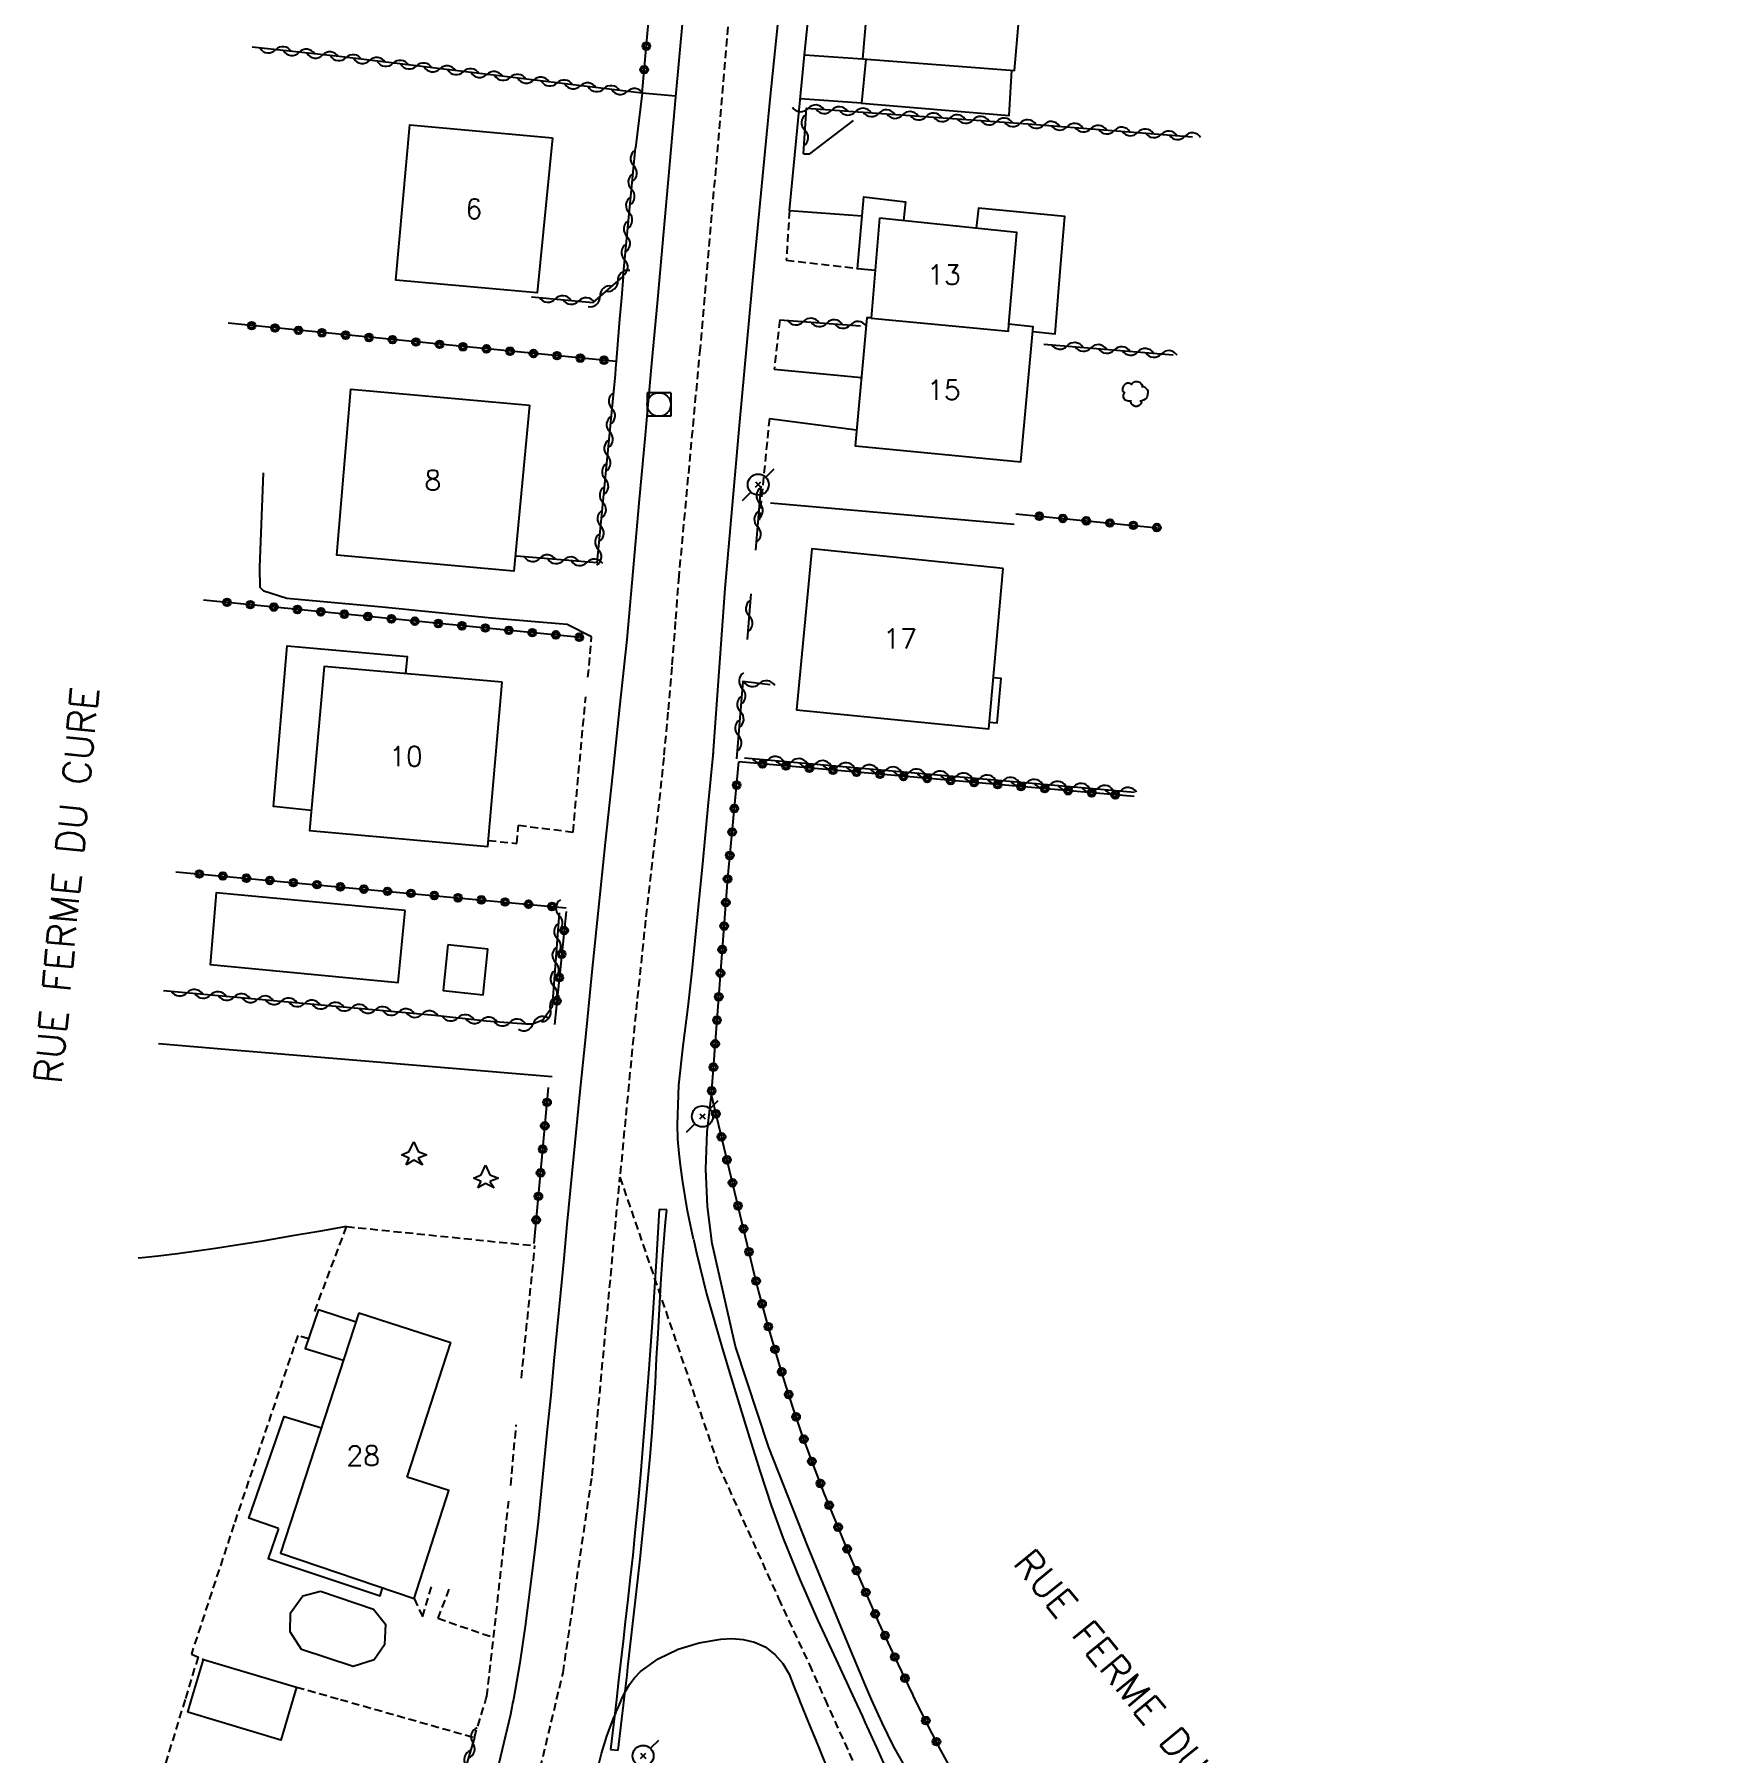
# Model space of a CAD drawing. Header units: millimetres. Extents: x 255999 to 257000, y 144000 to 145001.
# Drawn here: x 256154 to 256261.1, y 144167.6 to 144276.8 of the extents above; entities that cross this region are included whole.
import ezdxf
from ezdxf.enums import TextEntityAlignment as Align

# ---------------------------------------------------------------- set-up
doc = ezdxf.new("R2010")
doc.units = ezdxf.units.MM
doc.linetypes.add('DASHED', pattern=[0.75, 0.5, -0.25])
doc.layers.get('0').update_dxf_attribs({"linetype": 'CONTINUOUS'})
for name, color, linetype in [('W0001', 6, 'DASHED'), ('W0004', 5, 'CONTINUOUS'), ('W0008', 7, 'CONTINUOUS'), ('W0014', 7, 'CONTINUOUS'), ('W0017', 7, 'CONTINUOUS'), ('W0101', 7, 'CONTINUOUS'), ('W0104', 1, 'CONTINUOUS'), ('W0112', 1, 'DASHED'), ('W0211', 2, 'CONTINUOUS'), ('W0214', 2, 'CONTINUOUS'), ('W0300', 7, 'CONTINUOUS'), ('W0303', 7, 'CONTINUOUS'), ('W0310', 3, 'CONTINUOUS'), ('W0322', 7, 'CONTINUOUS'), ('W0323', 7, 'CONTINUOUS'), ('W0420', 7, 'CONTINUOUS'), ('W0473', 7, 'CONTINUOUS'), ('W0515', 5, 'CONTINUOUS'), ('W0989', 7, 'CONTINUOUS'), ('W0991', 7, 'CONTINUOUS'), ('W1102', 7, 'CONTINUOUS')]:
    doc.layers.add(name, color=color, linetype=linetype)
doc.styles.get("Standard").update_dxf_attribs({"font": 'romans.shx', "width": 0.85})

# ---------------------------------------------------------------- blocks, each defined once
blk = doc.blocks.new('T473')
for p, q in [((-0.166667, 0.166667), (0.166667, -0.166667)), ((-0.166667, -0.166667), (0.166667, 0.166667)), ((0.500001, 0.500001), (1.000002, 1.000002)), ((-1.000002, -1.000002), (-0.500001, -0.500001))]:
    blk.add_line(p, q)
blk.add_ellipse((0, 0), major_axis=(0.471405, 0.471405), ratio=1, start_param=5.4977871438, end_param=11.780972451)
blk = doc.blocks.new('T300')
for p, q in [((-0.8, 0.51), (-0.86, 0.34)), ((-0.86, 0.34), (-0.86, 0.17)), ((-0.86, 0.17), (-0.74, 0.06)), ((-0.69, 0.63), (-0.8, 0.51)), ((-0.8, -0.06), (-0.74, 0.06)), ((-0.74, 0.06), (-0.69, 0.11)), ((-0.57, 0.69), (-0.69, 0.63)), ((-0.46, 0.69), (-0.57, 0.69)), ((-0.29, 0.63), (-0.46, 0.69)), ((-0.29, 0.63), (-0.17, 0.74)), ((-0.23, 0.57), (-0.29, 0.63)), ((-0.17, 0.74), (-0.06, 0.8)), ((-0.06, 0.8), (0.06, 0.8)), ((0.06, 0.8), (0.23, 0.74)), ((0.23, 0.74), (0.34, 0.63)), ((0.34, 0.63), (0.4, 0.51)), ((0.46, 0.46), (0.34, 0.46)), ((0.4, 0.51), (0.4, 0.46)), ((0.57, 0.4), (0.46, 0.46)), ((0.57, 0.4), (0.69, 0.29)), ((0.69, 0.29), (0.74, 0.17)), ((0.74, 0.06), (0.69, -0.17)), ((0.74, 0.17), (0.74, 0.06)), ((-0.8, -0.17), (-0.8, -0.06)), ((-0.8, -0.23), (-0.8, -0.17)), ((-0.74, -0.34), (-0.8, -0.23)), ((-0.69, -0.4), (-0.74, -0.34)), ((-0.51, -0.46), (-0.69, -0.4)), ((-0.4, -0.46), (-0.51, -0.46)), ((-0.4, -0.46), (-0.34, -0.46)), ((-0.34, -0.46), (-0.34, -0.4)), ((-0.34, -0.51), (-0.34, -0.46)), ((-0.29, -0.63), (-0.34, -0.51)), ((-0.17, -0.74), (-0.29, -0.63)), ((-0.06, -0.8), (-0.17, -0.74)), ((0.06, -0.8), (-0.06, -0.8)), ((0.17, -0.74), (0.06, -0.8)), ((0.23, -0.69), (0.17, -0.74)), ((0.29, -0.46), (0.23, -0.46)), ((0.29, -0.63), (0.23, -0.69)), ((0.46, -0.4), (0.29, -0.46)), ((0.34, -0.51), (0.29, -0.63)), ((0.34, -0.51), (0.34, -0.46)), ((0.57, -0.34), (0.46, -0.4)), ((0.63, -0.29), (0.57, -0.34)), ((0.69, -0.17), (0.63, -0.29))]:
    blk.add_line(p, q)
blk = doc.blocks.new('T420')
for p, q in [((0.75, 0.75), (-0.75, 0.75)), ((-0.75, 0.75), (-0.75, -0.75)), ((0.75, 0.75), (0.75, -0.75)), ((0.75, -0.75), (-0.75, -0.75))]:
    blk.add_line(p, q)
blk.add_ellipse((0, 0), major_axis=(-0.53, 0.53), ratio=1, start_param=3.926991, end_param=10.210176)
blk = doc.blocks.new('T303')
for p, q in [((-0.77, 0), (-0.28, 0.21)), ((-0.28, -0.21), (-0.77, 0)), ((-0.28, 0.21), (0, 0.83)), ((0, 0.83), (0.28, 0.21)), ((0.28, 0.21), (0.83, 0)), ((0.83, 0), (0.28, -0.21)), ((-0.49, -0.63), (-0.28, -0.21)), ((0, -0.35), (-0.49, -0.63)), ((0.56, -0.63), (0, -0.35)), ((0.28, -0.21), (0.56, -0.63))]:
    blk.add_line(p, q)
blk = doc.blocks.new('t310o')
at = {"color": 0, "linetype": 'Continuous'}
for centre, start, end in [((-0.5, 0.38), 216.8699, 323.1304), ((0.5, -0.37), 36.8699, 143.1303)]:
    blk.add_arc(centre, 0.625, start, end, dxfattribs=at)
blk = doc.blocks.new('t323o')
at = {"color": 0, "linetype": 'Continuous'}
for radius in [0.25, 0.15]:
    blk.add_circle((0, 0), radius, dxfattribs=at)
blk = doc.blocks.new('t322o')
at = {"color": 0, "linetype": 'Continuous'}
for radius in [0.25, 0.15]:
    blk.add_circle((0, 0), radius, dxfattribs=at)

msp = doc.modelspace()

# ---------------------------------------------------------------- linework, layer by layer
at = {"layer": 'W0001'}
for points in [[(256198.82, 144341.81), (256201.03, 144336.1), (256202.23, 144323.55), (256200.7, 144302.36), (256198.38, 144281.01), (256196.28, 144256.87), (256194.93, 144242.38), (256194.71, 144239.49), (256194.48, 144236.61), (256194.24, 144233.73), (256193.97, 144230.85), (256193.82, 144229.37), (256193.66, 144227.89), (256193.49, 144226.41), (256193.32, 144224.94), (256193.15, 144223.46), (256192.98, 144221.98), (256192.82, 144220.51), (256192.66, 144219.03), (256192.27, 144215.32), (256191.9, 144211.6), (256191.54, 144207.89), (256191.19, 144204.18)], [(256187.17, 144171), (256187.58, 144172.7), (256189.42, 144185.21), (256191.19, 144204.18)], [(256191.19, 144204.18), (256197.46, 144185.83), (256201.27, 144177.41), (256203.23, 144173.21), (256204.22, 144171)], [(256157.05, 144067.35), (256159.61, 144076.68), (256162.72, 144087.27), (256168.05, 144105.08), (256174.16, 144124.9), (256179.92, 144143.92), (256184.74, 144160.81), (256187.17, 144171)], [(256204.22, 144171), (256206.44, 144166.09), (256211.09, 144157.78), (256218.26, 144148.89), (256225.22, 144142.51), (256234.15, 144135.82), (256242.4, 144131.05), (256249.17, 144127.52), (256261.06, 144122.47)]]:
    msp.add_lwpolyline(points, dxfattribs=at)
at = {"layer": 'W0004'}
for points in [[(256193.69, 144202.13), (256193.5, 144198.85), (256193.28, 144195.56), (256193.05, 144192.28), (256192.8, 144189), (256192.65, 144187.15), (256192.49, 144185.29), (256192.32, 144183.44), (256192.14, 144181.59), (256192, 144180.18), (256191.84, 144178.76), (256191.69, 144177.35), (256191.53, 144175.93), (256191.39, 144174.7), (256191.25, 144173.47), (256191.11, 144172.23), (256190.97, 144171)], [(256191.46, 144171), (256191.52, 144171.51), (256191.58, 144172.03), (256191.64, 144172.54), (256191.7, 144173.06), (256192.07, 144176.39), (256192.45, 144179.73), (256192.8, 144183.07), (256193.11, 144186.41), (256193.24, 144187.98), (256193.34, 144189.55), (256193.44, 144191.11), (256193.52, 144192.68), (256193.61, 144194.25), (256193.7, 144195.82), (256193.79, 144197.39), (256193.9, 144198.96), (256193.96, 144199.75), (256194.03, 144200.54), (256194.09, 144201.33), (256194.17, 144202.12)], [(256194.17, 144202.12), (256193.69, 144202.13)], [(256190.97, 144171), (256190.6, 144167.82)], [(256191.07, 144167.79), (256191.46, 144171)], [(256190.6, 144167.82), (256191.07, 144167.79)]]:
    msp.add_lwpolyline(points, dxfattribs=at)
at = {"layer": 'W0008'}
for points in [[(256195.18, 144277.91), (256194.95, 144275.37), (256194.72, 144272.82)], [(256191.62, 144238.34), (256191.16, 144234.04), (256190.71, 144229.74), (256190.26, 144225.44), (256189.81, 144221.13), (256189.41, 144217.23), (256189.02, 144213.32), (256188.63, 144209.41), (256188.24, 144205.51), (256188.03, 144203.34), (256187.82, 144201.17), (256187.62, 144199.01), (256187.41, 144196.84), (256187.21, 144194.67), (256187, 144192.51), (256186.79, 144190.34), (256186.57, 144188.17), (256186.38, 144186.21), (256186.19, 144184.25), (256185.99, 144182.3), (256185.76, 144180.34), (256185.47, 144178), (256185.17, 144175.66), (256184.83, 144173.32), (256184.42, 144171)], [(256195.87, 144200.24), (256195.67, 144201.14), (256195.49, 144202.04), (256195.33, 144202.95), (256195.19, 144203.86), (256195.07, 144204.77), (256194.95, 144205.69), (256194.87, 144206.61), (256194.84, 144207.53), (256194.94, 144210.03), (256195.2, 144212.53), (256195.52, 144215.01), (256195.8, 144217.49), (256196.14, 144220.91), (256196.47, 144224.33), (256196.8, 144227.76), (256197.13, 144231.18)], [(256195.87, 144200.24), (256196.06, 144199.37), (256196.26, 144198.51), (256196.48, 144197.64), (256196.7, 144196.78), (256197.19, 144195.02), (256197.7, 144193.26), (256198.23, 144191.51), (256198.77, 144189.76), (256199.43, 144187.62), (256200.1, 144185.47), (256200.8, 144183.33), (256201.57, 144181.22), (256202.62, 144178.63), (256203.75, 144176.07), (256204.92, 144173.53), (256206.1, 144171)], [(256191.29, 144171), (256191.52, 144171.48), (256191.79, 144171.95), (256192.11, 144172.38), (256192.49, 144172.77), (256193.63, 144173.59), (256194.89, 144174.2), (256196.23, 144174.61), (256197.6, 144174.83), (256198.31, 144174.87), (256199.03, 144174.82), (256199.75, 144174.65), (256200.42, 144174.34), (256201.04, 144173.86), (256201.55, 144173.28), (256201.95, 144172.61), (256202.22, 144171.88)], [(256202.22, 144171.88), (256202.57, 144171)], [(256184.42, 144171), (256184.37, 144170.76), (256184.32, 144170.52), (256184.28, 144170.28), (256184.23, 144170.04), (256182.77, 144163.9)], [(256188.17, 144160.67), (256188.47, 144161.85), (256188.79, 144163.03), (256189.11, 144164.2), (256189.44, 144165.38), (256189.74, 144166.47), (256190.03, 144167.58), (256190.36, 144168.68), (256190.77, 144169.75), (256190.83, 144169.91), (256190.9, 144170.06), (256190.96, 144170.22), (256191.03, 144170.38), (256191.09, 144170.53), (256191.16, 144170.69), (256191.22, 144170.84), (256191.29, 144171)], [(256202.57, 144171), (256202.62, 144170.88), (256202.67, 144170.76), (256202.72, 144170.63), (256202.77, 144170.51), (256203.05, 144169.83), (256203.33, 144169.15), (256203.61, 144168.47), (256203.89, 144167.79), (256204.43, 144166.46)], [(256206.1, 144171), (256206.27, 144170.64), (256206.43, 144170.28), (256206.6, 144169.92), (256206.76, 144169.56), (256207.49, 144167.96), (256208.21, 144166.35)]]:
    msp.add_lwpolyline(points, dxfattribs=at)
at = {"layer": 'W0014'}
for points in [[(256202.91, 144275.5), (256203.12, 144277.55), (256203.32, 144279.6), (256203.52, 144281.65), (256203.72, 144283.71), (256203.83, 144284.85), (256203.93, 144286), (256204.03, 144287.15), (256204.13, 144288.3)], [(256197.88, 144241.59), (256198.78, 144251.95), (256199.73, 144262.3), (256200.74, 144272.65), (256201.8, 144282.99)], [(256201.96, 144265.6), (256202.91, 144275.5)], [(256194.72, 144272.82), (256194.34, 144268.53), (256193.95, 144264.24), (256193.57, 144259.94), (256193.18, 144255.65), (256192.79, 144251.32), (256192.4, 144247), (256192.01, 144242.67), (256191.62, 144238.34)], [(256194.73, 144272.86), (256192.6, 144273.06), (256192.18, 144269.58)], [(256191.39, 144261.41), (256191.28, 144260.06), (256191.17, 144258.71), (256191.06, 144257.36), (256190.95, 144256.01), (256190.91, 144255.59), (256190.88, 144255.17), (256190.84, 144254.75), (256190.81, 144254.32)], [(256197.12, 144230.99), (256197.88, 144241.59)]]:
    msp.add_lwpolyline(points, dxfattribs=at)
at = {"layer": 'W0017'}
for points in [[(256202.91, 144275.5), (256206.6, 144275.24)], [(256206.54, 144272.42), (256202.64, 144272.7)], [(256202.85, 144269.21), (256203.26, 144269.2), (256206.04, 144271.32)], [(256201.96, 144265.6), (256206.58, 144265.26)], [(256200.99, 144255.53), (256206.53, 144254.99)], [(256200.69, 144252.39), (256206.22, 144251.67)], [(256189.39, 144238.52), (256187.84, 144239.3), (256183.03, 144239.7), (256176.09, 144240.4), (256170.02, 144240.95), (256168.57, 144241.41), (256168.33, 144241.66), (256168.32, 144242.95), (256168.55, 144248.94)], [(256161.87, 144212.68), (256166.37, 144212.3), (256186.89, 144210.58)]]:
    msp.add_lwpolyline(points, dxfattribs=at)
at = {"layer": 'W0101'}
for points in [[(256207.21, 144282.37), (256206.6, 144275.24), (256216.25, 144274.51), (256216.9, 144281.84)], [(256207.68, 144265.11), (256207.16, 144258.77)], [(256215.9, 144258.38), (256216.41, 144264.21), (256207.68, 144265.11)], [(256207.16, 144258.77), (256207.15, 144258.78), (256206.88, 144258.78), (256206.13, 144250.65), (256216.66, 144249.64), (256217.44, 144258.21), (256215.9, 144258.38)], [(256174.61, 144195.57), (256169.62, 144180.29), (256178.12, 144177.41), (256180.33, 144184.27), (256177.68, 144185.13)], [(256174.61, 144195.57), (256180.44, 144193.69)], [(256177.68, 144185.13), (256180.44, 144193.69)]]:
    msp.add_lwpolyline(points, dxfattribs=at)
for points in [[(256186.91, 144270.23), (256185.93, 144260.38), (256176.95, 144261.17), (256177.84, 144271.04), (256186.91, 144270.23)], [(256185.45, 144253.24), (256184.45, 144242.68), (256173.21, 144243.71), (256174.09, 144254.26)], [(256215.55, 144242.86), (256203.38, 144244.11), (256202.4, 144233.89), (256214.62, 144232.68)], [(256183.7, 144235.63), (256172.4, 144236.64), (256171.47, 144226.22), (256182.79, 144225.2)]]:
    msp.add_lwpolyline(points, close=True, dxfattribs=at)
at = {"layer": 'W0104'}
for points in [[(256206.81, 144275.22), (256206.54, 144272.42), (256215.93, 144271.65), (256216.08, 144274.52)], [(256207.41, 144261.8), (256206.29, 144261.9), (256206.69, 144266.48), (256209.33, 144266.16), (256209.21, 144264.96)], [(256217.42, 144257.92), (256218.85, 144257.76), (256219.18, 144261.99), (256219.45, 144265.22), (256213.97, 144265.75), (256213.83, 144264.48)], [(256171.59, 144227.49), (256169.18, 144227.73), (256170.05, 144237.95), (256177.67, 144237.26), (256177.56, 144236.18)], [(256214.66, 144233.1), (256215.16, 144233.05), (256215.41, 144235.87), (256214.92, 144235.91)], [(256172.03, 144195.79), (256171.2, 144193.3), (256173.63, 144192.55)], [(256172.03, 144195.79), (256174.43, 144194.99)], [(256169.5, 144181.86), (256167.62, 144182.52), (256169.86, 144188.98), (256172.22, 144188.26)], [(256169.5, 144181.86), (256168.84, 144179.96), (256175.95, 144177.59), (256176.1, 144178.09)], [(256163.97, 144171), (256164.73, 144173.55)], [(256164.73, 144173.55), (256170.64, 144171.79), (256170.41, 144171)], [(256170.41, 144171), (256169.64, 144168.42), (256163.73, 144170.19), (256163.97, 144171)]]:
    msp.add_lwpolyline(points, dxfattribs=at)
msp.add_lwpolyline([(256180.26, 144218.94), (256179.96, 144216.04), (256182.51, 144215.78), (256182.8, 144218.68)], close=True, dxfattribs=at)
at = {"layer": 'W0112'}
for points in [[(256201.96, 144265.6), (256201.76, 144262.45)], [(256201.76, 144262.45), (256206.29, 144261.93)], [(256201.34, 144258.65), (256200.99, 144255.53)], [(256200.69, 144252.39), (256200.04, 144245.92)], [(256189.16, 144235.95), (256189.39, 144238.52)], [(256188.21, 144226.11), (256189.02, 144234.7)], [(256182.83, 144225.58), (256184.63, 144225.39), (256184.75, 144226.55), (256188.21, 144226.11)], [(256171.8, 144195.66), (256173.82, 144201.05), (256185.79, 144199.83)], [(256184.93, 144191.42), (256185.79, 144199.83)], [(256170.72, 144194.12), (256166.66, 144182.11), (256163.96, 144173.89), (256164.73, 144173.55)], [(256171.4, 144193.91), (256170.72, 144194.12)], [(256184.26, 144184.6), (256184.6, 144188.45)], [(256182.68, 144171), (256182.74, 144171.21), (256184.13, 144183.61)], [(256178.12, 144177.41), (256178.65, 144176.25), (256179.27, 144178.36)], [(256180.32, 144178.02), (256179.63, 144176.16), (256183.16, 144174.94)], [(256164.39, 144173.7), (256163.56, 144171)], [(256170.64, 144171.79), (256173.43, 144171)], [(256163.56, 144171), (256161.84, 144165.38)], [(256173.43, 144171), (256181.94, 144168.59)], [(256181.94, 144168.59), (256182.68, 144171)]]:
    msp.add_lwpolyline(points, dxfattribs=at)
at = {"layer": 'W0211'}
msp.add_lwpolyline([(256173.82, 144201.05), (256172.05, 144200.73), (256170.27, 144200.43), (256168.48, 144200.13), (256166.7, 144199.85), (256165.49, 144199.66), (256164.29, 144199.48), (256163.08, 144199.31), (256161.86, 144199.17), (256160.83, 144199.07), (256160.58, 144199.04)], dxfattribs=at)
at = {"layer": 'W0214'}
for points in [[(256207.18, 144171), (256206.79, 144171.9), (256206.41, 144172.81), (256206.03, 144173.71), (256205.65, 144174.62), (256203.11, 144180.79), (256200.65, 144187.02), (256198.54, 144193.42), (256197.05, 144199.98), (256196.75, 144202.33), (256196.65, 144204.7), (256196.73, 144207.07), (256197, 144209.42)], [(256209.38, 144166.61), (256208.58, 144168.04), (256207.85, 144169.51), (256207.18, 144171)]]:
    msp.add_lwpolyline(points, dxfattribs=at)
at = {"layer": 'W0303'}
msp.add_lwpolyline([(256216.23, 144245.66), (256200.76, 144247.02)], dxfattribs=at)
at = {"layer": 'W0310'}
for points in [[(256192.6, 144273.06), (256173.36, 144275.38), (256167.83, 144275.98)], [(256202.85, 144269.21), (256203.04, 144272.1), (256217.1, 144271.12), (256227.56, 144270.28)], [(256185.58, 144260.12), (256189.48, 144259.77), (256191.39, 144261.41), (256192.18, 144269.58)], [(256201.34, 144258.65), (256206.47, 144258.28)], [(256218.12, 144257.12), (256226.35, 144256.43)], [(256190.81, 144254.32), (256189.73, 144243.21), (256184.61, 144243.65)], [(256200.15, 144248.1), (256199.8, 144244.03)], [(256199.51, 144241.25), (256199.28, 144238.35)], [(256200.73, 144235.46), (256199, 144235.69), (256198.59, 144230.76)], [(256199.11, 144230.83), (256223.89, 144228.65)], [(256182.69, 144214.12), (256185.23, 144213.93), (256185.64, 144213.93), (256186.3, 144214.18), (256186.9, 144215.05), (256187.35, 144220.98)], [(256162.2, 144216.04), (256179.42, 144214.47)], [(256179.42, 144214.47), (256182.69, 144214.12)], [(256181.94, 144168.59), (256179.7, 144161.06)]]:
    msp.add_lwpolyline(points, dxfattribs=at)
at = {"layer": 'W0322'}
for points in [[(256209.95, 144171), (256209.89, 144171.11), (256209.84, 144171.22), (256209.79, 144171.33), (256209.73, 144171.44), (256208.67, 144173.66), (256207.65, 144175.9), (256206.66, 144178.15), (256205.7, 144180.41), (256204.92, 144182.26), (256204.17, 144184.12), (256203.44, 144185.99), (256202.75, 144187.87), (256202.23, 144189.38), (256201.75, 144190.89), (256201.29, 144192.41), (256200.84, 144193.93), (256200.55, 144194.95), (256200.27, 144195.96), (256200, 144196.98), (256199.74, 144197.99)], [(256212.45, 144166.19), (256211.58, 144167.78), (256210.76, 144169.38), (256209.95, 144171)]]:
    msp.add_lwpolyline(points, dxfattribs=at)
at = {"layer": 'W0323'}
for points in [[(256192.6, 144273.06), (256193.72, 144285.63), (256194.87, 144297.61)], [(256190.95, 144256.01), (256180.37, 144257.04), (256166.29, 144258.44)], [(256216.35, 144246.33), (256225.34, 144245.45)], [(256188.91, 144238.46), (256179.5, 144239.38), (256164.73, 144240.85)], [(256199.74, 144197.99), (256197, 144209.42), (256198.04, 144223.19), (256198.75, 144230.57)], [(256223.87, 144228.37), (256198.75, 144230.57)], [(256162.97, 144223.59), (256187.77, 144221.31)], [(256187.77, 144221.07), (256187.03, 144213.89)], [(256186.64, 144209.89), (256185.73, 144199.98)]]:
    msp.add_lwpolyline(points, dxfattribs=at)
at = {"layer": 'W0515'}
for points in [[(256177.55, 144221.12), (256165.54, 144222.25), (256165.16, 144217.69), (256177.1, 144216.56)], [(256172.16, 144177.88), (256175.54, 144176.75), (256176.3, 144175.79), (256176.24, 144174.48), (256175.58, 144173.52), (256174.25, 144173.09), (256170.96, 144174.18), (256170.23, 144175.3), (256170.27, 144176.5), (256171.05, 144177.58)]]:
    msp.add_lwpolyline(points, close=True, dxfattribs=at)
at = {"layer": 'W1102'}
msp.add_lwpolyline([(256207.16, 144258.77), (256215.87, 144257.93), (256215.9, 144258.38)], dxfattribs=at)

# ---------------------------------------------------------------- block references
at = {"layer": 'W0300'}
msp.add_blockref('T300', (256223.99, 144253.95), dxfattribs=at)
at = {"layer": 'W0303'}
for p in [(256178.09, 144205.61), (256182.65, 144204.13)]:
    msp.add_blockref('T303', p, dxfattribs=at)
at = {"layer": 'W0310'}
for p, rotation in [((256169.32, 144275.82), 173.7280120036282), ((256170.81, 144275.66), 173.7280120036282), ((256172.3, 144275.49), 173.7280120036282), ((256173.79, 144275.32), 173.135383877491), ((256175.28, 144275.14), 173.135383877491), ((256176.77, 144274.96), 173.135383877491), ((256178.26, 144274.79), 173.135383877491), ((256179.75, 144274.61), 173.135383877491), ((256181.24, 144274.43), 173.135383877491), ((256182.73, 144274.25), 173.135383877491), ((256184.22, 144274.07), 173.135383877491), ((256185.7, 144273.89), 173.135383877491), ((256187.19, 144273.71), 173.135383877491), ((256188.68, 144273.53), 173.135383877491), ((256190.17, 144273.35), 173.135383877491), ((256191.66, 144273.17), 173.135383877491), ((256203.15, 144272.09), 356.0212522711356), ((256204.65, 144271.98), 356.0212522711356), ((256206.15, 144271.88), 356.0212522711356), ((256207.64, 144271.78), 356.0212522711356), ((256202.95, 144270.71), 86.06846456090003), ((256209.14, 144271.67), 356.0212522711356), ((256210.64, 144271.57), 356.0212522711356), ((256212.13, 144271.46), 356.0212522711356), ((256213.63, 144271.36), 356.0212522711356), ((256215.13, 144271.26), 356.0212522711356), ((256216.62, 144271.15), 356.0212522711356), ((256218.12, 144271.04), 355.41507533763), ((256219.61, 144270.92), 355.41507533763), ((256221.11, 144270.8), 355.41507533763), ((256222.6, 144270.68), 355.41507533763), ((256224.1, 144270.56), 355.41507533763), ((256225.59, 144270.44), 355.41507533763), ((256227.09, 144270.32), 355.41507533763), ((256192.07, 144268.44), 84.47201176300273), ((256191.93, 144266.95), 84.47201176300273), ((256191.78, 144265.46), 84.47201176300273), ((256191.64, 144263.96), 84.47201176300273), ((256191.49, 144262.47), 84.47201176300273), ((256191.06, 144261.13), 40.77131860765711), ((256187.08, 144259.98), 354.7817166265142), ((256188.57, 144259.85), 354.7817166265142), ((256189.93, 144260.15), 40.77131860765711), ((256202.84, 144258.54), 355.8826109254063), ((256204.33, 144258.44), 355.8826109254063), ((256205.83, 144258.33), 355.8826109254063), ((256219.61, 144257), 355.1974782850779), ((256221.11, 144256.87), 355.1974782850779), ((256222.6, 144256.74), 355.1974782850779), ((256224.1, 144256.62), 355.1974782850779), ((256225.59, 144256.49), 355.1974782850779), ((256190.68, 144253.03), 264.4558229175095), ((256190.54, 144251.54), 264.4558229175095), ((256190.39, 144250.04), 264.4558229175095), ((256190.25, 144248.55), 264.4558229175095), ((256190.1, 144247.06), 264.4558229175095), ((256200.06, 144247.01), 265.0594050667002), ((256189.96, 144245.56), 264.4558229175095), ((256199.93, 144245.52), 265.0594050667002), ((256189.81, 144244.07), 264.4558229175095), ((256186.11, 144243.52), 175.1047208243745), ((256187.6, 144243.39), 175.1047208243745), ((256189.1, 144243.26), 175.1047208243745), ((256199.4, 144239.85), 265.5831649818925), ((256198.96, 144235.24), 265.2094177778187), ((256200.05, 144235.55), 172.561516902798), ((256198.84, 144233.75), 265.2094177778187), ((256198.71, 144232.25), 265.2094177778187), ((256200.6, 144230.7), 354.9590394248233), ((256202.09, 144230.57), 354.9590394248233), ((256203.59, 144230.44), 354.9590394248233), ((256205.08, 144230.31), 354.9590394248233), ((256206.58, 144230.17), 354.9590394248233), ((256208.07, 144230.04), 354.9590394248233), ((256209.56, 144229.91), 354.9590394248233), ((256211.06, 144229.78), 354.9590394248233), ((256212.55, 144229.65), 354.9590394248233), ((256214.05, 144229.52), 354.9590394248233), ((256215.54, 144229.38), 354.9590394248233), ((256217.04, 144229.25), 354.9590394248233), ((256218.53, 144229.12), 354.9590394248233), ((256220.02, 144228.99), 354.9590394248233), ((256221.52, 144228.86), 354.9590394248233), ((256223.01, 144228.73), 354.9590394248233), ((256187.34, 144220.81), 85.66695932603118), ((256187.23, 144219.32), 85.66695932603118), ((256187.11, 144217.82), 85.66695932603118), ((256187, 144216.33), 85.66695932603118), ((256163.69, 144215.9), 354.7963505166192), ((256165.18, 144215.76), 354.7963505166192), ((256166.68, 144215.63), 354.7963505166192), ((256168.17, 144215.49), 354.7963505166192), ((256169.67, 144215.36), 354.7963505166192), ((256171.16, 144215.22), 354.7963505166192), ((256172.65, 144215.08), 354.7963505166192), ((256174.15, 144214.95), 354.7963505166192), ((256186.78, 144214.87), 54.94135166816915), ((256175.64, 144214.81), 354.7963505166192), ((256177.13, 144214.67), 354.7963505166192), ((256178.63, 144214.54), 354.7963505166192), ((256180.91, 144214.31), 353.8962406650979), ((256182.4, 144214.15), 353.8962406650979), ((256184.19, 144214.01), 355.7569423201068), ((256185.68, 144213.94), 21.16125981481618), ((256181.84, 144168.25), 253.4536949925702), ((256181.41, 144166.81), 253.4536949925702)]:
    msp.add_blockref('t310o', p, dxfattribs=dict(at, rotation=rotation))
at = {"layer": 'W0322'}
for p, rotation in [((256199.84, 144197.59), 104.3058204554808), ((256200.22, 144196.14), 104.8813584647067), ((256200.62, 144194.69), 106.0324376358313), ((256201.04, 144193.25), 106.456540479917), ((256201.47, 144191.82), 106.8839982669254), ((256201.91, 144190.38), 107.6849438980663), ((256202.38, 144188.96), 108.8591791398644), ((256202.87, 144187.54), 110.1595402075861), ((256203.38, 144186.13), 110.1595402075861), ((256203.93, 144184.73), 111.3059287209821), ((256204.48, 144183.34), 112.1492663199166), ((256205.05, 144181.95), 112.6894154408825), ((256205.63, 144180.57), 112.6894154408825), ((256206.22, 144179.19), 113.1196153026895), ((256206.81, 144177.81), 113.6751023804991), ((256207.41, 144176.44), 113.6751023804991), ((256208.03, 144175.07), 114.4950765070294), ((256208.65, 144173.7), 114.4950765070294), ((256209.3, 144172.35), 115.5794358896229), ((256210.62, 144169.66), 116.5361114699633), ((256211.3, 144168.32), 117.296352382458)]:
    msp.add_blockref('t322o', p, dxfattribs=dict(at, rotation=rotation))
at = {"layer": 'W0323'}
for p, rotation in [((256192.87, 144276.05), 84.91406234693274), ((256192.73, 144274.55), 84.91406234693274), ((256167.79, 144258.29), 174.3185197800822), ((256169.28, 144258.14), 174.3185197800822), ((256170.77, 144257.99), 174.3185197800822), ((256172.26, 144257.84), 174.3185197800822), ((256173.76, 144257.69), 174.3185197800822), ((256175.25, 144257.54), 174.3185197800822), ((256176.74, 144257.4), 174.3185197800822), ((256178.23, 144257.25), 174.3185197800822), ((256179.73, 144257.1), 174.3185197800822), ((256181.22, 144256.95), 174.4814614330628), ((256182.71, 144256.81), 174.4814614330628), ((256184.21, 144256.66), 174.4814614330628), ((256185.7, 144256.52), 174.4814614330628), ((256187.19, 144256.38), 174.4814614330628), ((256188.68, 144256.23), 174.4814614330628), ((256190.18, 144256.09), 174.4814614330628), ((256217.84, 144246.18), 354.462322980817), ((256219.33, 144246.04), 354.462322980817), ((256220.82, 144245.89), 354.462322980817), ((256222.32, 144245.75), 354.462322980817), ((256223.81, 144245.6), 354.462322980817), ((256225.3, 144245.46), 354.462322980817), ((256166.22, 144240.71), 174.3008396770783), ((256167.71, 144240.56), 174.3008396770783), ((256169.2, 144240.41), 174.3008396770783), ((256170.7, 144240.26), 174.3008396770783), ((256172.19, 144240.11), 174.3008396770783), ((256173.68, 144239.96), 174.3008396770783), ((256175.18, 144239.81), 174.3008396770783), ((256176.67, 144239.66), 174.3008396770783), ((256178.16, 144239.51), 174.3008396770783), ((256179.65, 144239.37), 174.445604642906), ((256181.15, 144239.22), 174.445604642906), ((256182.64, 144239.08), 174.445604642906), ((256184.13, 144238.93), 174.445604642906), ((256185.62, 144238.78), 174.445604642906), ((256187.12, 144238.64), 174.445604642906), ((256188.61, 144238.49), 174.445604642906), ((256200.25, 144230.44), 175.0027201771147), ((256201.74, 144230.31), 175.0027201771147), ((256203.23, 144230.17), 175.0027201771147), ((256204.73, 144230.04), 175.0027201771147), ((256206.22, 144229.91), 175.0027201771147), ((256207.72, 144229.78), 175.0027201771147), ((256209.21, 144229.65), 175.0027201771147), ((256210.71, 144229.52), 175.0027201771147), ((256212.2, 144229.39), 175.0027201771147), ((256213.69, 144229.26), 175.0027201771147), ((256198.61, 144229.1), 84.4456390063308), ((256215.19, 144229.13), 175.0027201771147), ((256216.68, 144229), 175.0027201771147), ((256218.18, 144228.87), 175.0027201771147), ((256219.67, 144228.74), 175.0027201771147), ((256221.17, 144228.61), 175.0027201771147), ((256222.66, 144228.48), 175.0027201771147), ((256198.46, 144227.61), 84.4456390063308), ((256198.32, 144226.12), 84.4456390063308), ((256198.17, 144224.63), 84.4456390063308), ((256164.47, 144223.45), 354.742542735508), ((256165.96, 144223.32), 354.742542735508), ((256167.46, 144223.18), 354.742542735508), ((256168.95, 144223.04), 354.742542735508), ((256170.44, 144222.9), 354.742542735508), ((256171.94, 144222.77), 354.742542735508), ((256173.43, 144222.63), 354.742542735508), ((256198.03, 144223.13), 85.69739958036412), ((256174.92, 144222.49), 354.742542735508), ((256176.42, 144222.35), 354.742542735508), ((256177.91, 144222.22), 354.742542735508), ((256179.4, 144222.08), 354.742542735508), ((256180.9, 144221.94), 354.742542735508), ((256182.39, 144221.8), 354.742542735508), ((256183.89, 144221.67), 354.742542735508), ((256185.38, 144221.53), 354.742542735508), ((256197.92, 144221.64), 85.69739958036412), ((256186.87, 144221.39), 354.742542735508), ((256187.65, 144219.86), 264.1172673591423), ((256197.81, 144220.14), 85.69739958036412), ((256187.49, 144218.36), 264.1172673591423), ((256197.69, 144218.65), 85.69739958036412), ((256197.58, 144217.15), 85.69739958036412), ((256187.34, 144216.87), 264.1172673591423), ((256187.18, 144215.38), 264.1172673591423), ((256197.47, 144215.65), 85.69739958036412), ((256197.36, 144214.16), 85.69739958036412), ((256197.24, 144212.66), 85.69739958036412), ((256197.13, 144211.17), 85.69739958036412), ((256197.02, 144209.67), 85.69739958036412), ((256186.56, 144208.94), 264.7711711122964), ((256186.42, 144207.45), 264.7711711122964), ((256197.29, 144208.21), 103.4722197751004), ((256197.64, 144206.75), 103.4722197751004), ((256186.28, 144205.96), 264.7711711122964), ((256197.99, 144205.29), 103.4722197751004), ((256186.15, 144204.46), 264.7711711122964), ((256186.01, 144202.97), 264.7711711122964), ((256198.34, 144203.83), 103.4722197751004), ((256198.69, 144202.37), 103.4722197751004), ((256185.87, 144201.47), 264.7711711122964), ((256199.04, 144200.91), 103.4722197751004), ((256199.39, 144199.45), 103.4722197751004)]:
    msp.add_blockref('t323o', p, dxfattribs=dict(at, rotation=rotation))
at = {"layer": 'W0420'}
msp.add_blockref('T420', (256193.67, 144253.28), dxfattribs=at)
at = {"layer": 'W0473'}
for p in [(256199.98, 144248.19), (256196.43, 144208.05), (256192.66, 144167.42)]:
    msp.add_blockref('T473', p, dxfattribs=at)

# ---------------------------------------------------------------- texts
at = {"layer": 'W0989'}
for rotation, p in [(84.6054, (256154.83, 144210.16)), (309.2987, (256216.76, 144180.19))]:
    msp.add_text('RUE FERME DU CURE', height=1.75, rotation=rotation, dxfattribs=at).set_placement(p, align=Align.MIDDLE_LEFT)
at = {"layer": 'W0991'}
for s, p in [('6', (256181.91, 144265.71)), ('13', (256211.78, 144261.52)), ('15', (256211.77, 144254.21)), ('8', (256179.3, 144248.47)), ('17', (256208.99, 144238.4)), ('10', (256177.59, 144230.92)), ('28', (256174.88, 144186.49))]:
    msp.add_text(s, height=1.25, dxfattribs=at).set_placement(p, align=Align.MIDDLE_CENTER)

doc.saveas('drawing.dxf')
